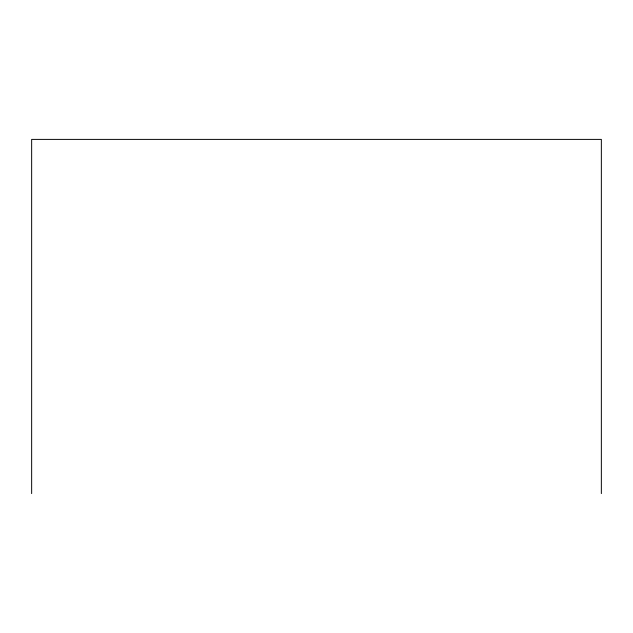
<?xml version="1.0" encoding="UTF-8"?>
<svg xmlns="http://www.w3.org/2000/svg" width="633" height="633" viewBox="0 0 633 633"><rect width="100%" height="100%" fill="white"/><g stroke="black" fill="none" stroke-linecap="round" stroke-linejoin="round"><path stroke-width="0.95" d="M601.35 493.605L601.35 139.395L31.65 139.395L31.65 493.605"/></g></svg>
